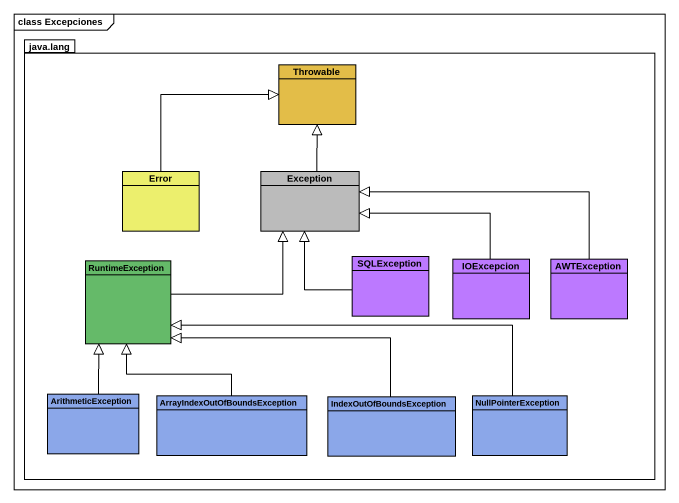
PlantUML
@startuml
mainframe class Excepciones
hide circle
hide empty members
package "java.lang" as java_lang {
  class Throwable #E3BD48
  class Error #ECEF6D
  class "Exception" as Exception_ #BBBBBB
  class RuntimeException #65BA69
  class SQLException #BC79FF
  class IOExcepcion #BC79FF
  class AWTException #BC79FF
  class ArithmeticException #8BA7E9
  class "ArrayIndexOutOfBoundsException" as ArrayIndexOutOfBoundsExcepti #8BA7E9
  class IndexOutOfBoundsException #8BA7E9
  class NullPointerException #8BA7E9
}
Error -up-|> Throwable
Exception_ -up-|> Throwable
RuntimeException -right-|> Exception_
SQLException -up-|> Exception_
IOExcepcion -left-|> Exception_
AWTException -left-|> Exception_
ArithmeticException -up-|> RuntimeException
ArrayIndexOutOfBoundsExcepti -up-|> RuntimeException
IndexOutOfBoundsException -left-|> RuntimeException
NullPointerException -left-|> RuntimeException
@enduml
